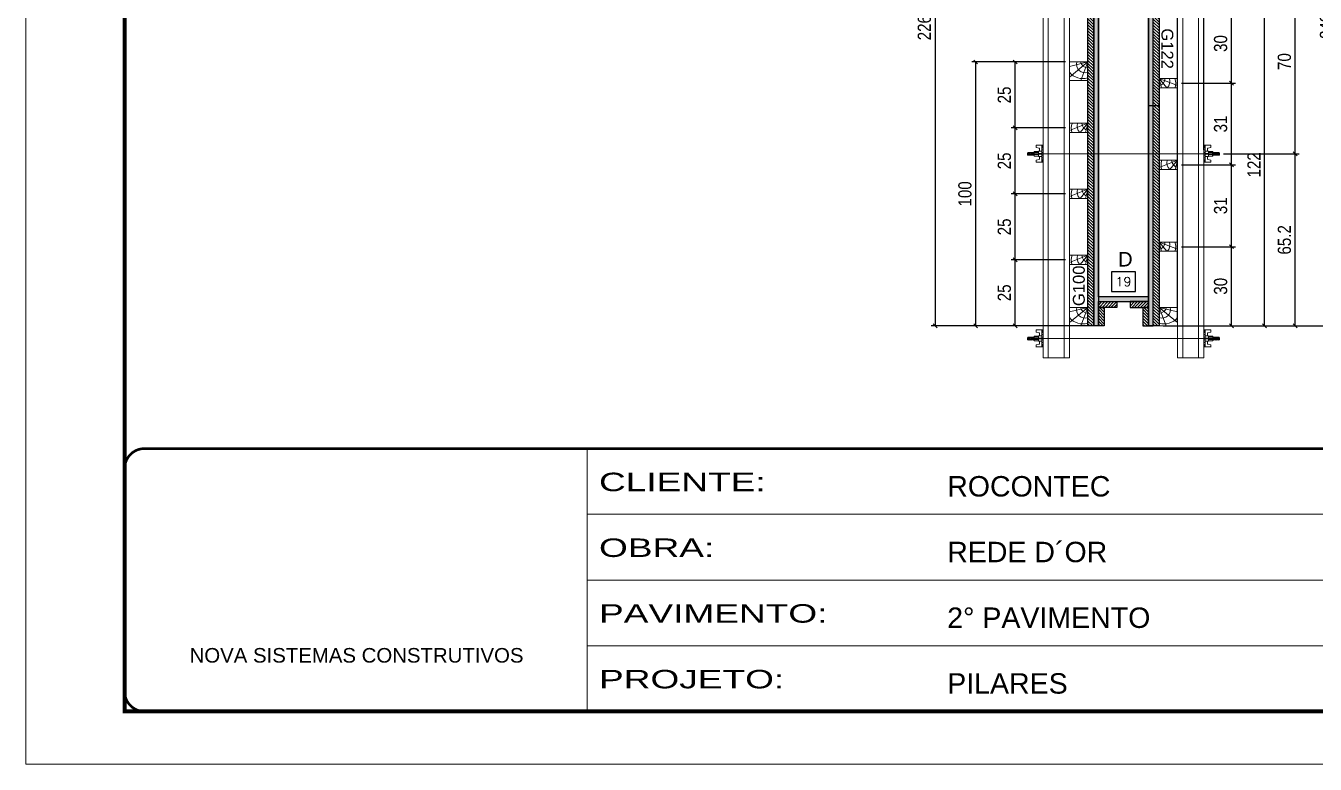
# Model space of a CAD drawing. Extents: x 2949 to 9203, y -16089 to 12527.
# Drawn here: x 6119 to 7097, y -6900 to -6341 of the extents above; entities that cross this region are included whole.
import ezdxf
from ezdxf.enums import TextEntityAlignment as Align

# ---------------------------------------------------------------- set-up
doc = ezdxf.new("R2010")
doc.units = 0
doc.linetypes.add('CONTINUO', pattern=[0])
doc.linetypes.add('DASHED', pattern=[0.75, 0.5, -0.25])
for name, color, linetype, lineweight in [('CONCRETO', 251, 'Continuous', 25), ('Folhas', 255, 'Continuous', 9), ('Hachura', 251, 'Continuous', 9), ('Madeira', 126, 'Continuous', 18), ('Perfil Metálico', 224, 'Continuous', 18), ('SARRAFO DE PRESSAO', 251, 'DASHED', 9), ('Texto Seção', 7, 'Continuous', 15)]:
    doc.layers.add(name, color=color, linetype=linetype, lineweight=lineweight)
for name, color, linetype in [('COTA', 241, 'Continuous'), ('MEIO_PONT', 93, 'Continuous'), ('Painéis', 200, 'Continuous'), ('SARRAFO', 251, 'Continuous'), ('TEXTO_GERAL', 7, 'Continuous')]:
    doc.layers.add(name, color=color, linetype=linetype)
doc.styles.add('ARIAL', font='arial.ttf')
doc.styles.add('COTA TECNICA 2X', font='techl___.ttf', dxfattribs={"height": 10})
doc.styles.add('ROMANS', font='romans.shx')
doc.styles.add('SANSSERIF', font='sas_____.pfb')
doc.styles.add('Tecnologia', font='')
doc.styles.get('Tecnologia').set_extended_font_data('Forgotten Futurist')
doc.dimstyles.new('Cota Seção interna', dxfattribs={"dimtxt": 7, "dimasz": 6, "dimexe": 0.18, "dimexo": 2, "dimgap": -4, "dimtad": 3, "dimdec": 1, "dimlfac": 0.5, "dimzin": 12, "dimdsep": 46, "dimtxsty": 'ROMANS', "dimblk": 'ARCHTICK', "dimcen": 0.09, "dimse1": 1, "dimse2": 1, "dimsd1": 1, "dimsd2": 1, "dimclrd": 180, "dimclre": 5, "dimclrt": 1, "dimadec": 0, "dimazin": 3, "dimtfac": 1, "dimtdec": 1, "dimtofl": 0, "dimtmove": 0, "dimatfit": 3, "dimldrblk": 'ARCHTICK', "dimfxl": 1, "dimtolj": 1, "dimtzin": 0, "dimarcsym": 0})
doc.dimstyles.new('SECAO PILAR', dxfattribs={"dimtxt": 10, "dimasz": 3, "dimexe": 3, "dimexo": 3, "dimgap": 3, "dimtad": 1, "dimdec": 1, "dimlfac": 0.5, "dimzin": 12, "dimdsep": 46, "dimtxsty": 'COTA TECNICA 2X', "dimblk1": 'OBLIQUE', "dimblk2": 'OBLIQUE', "dimsah": 1, "dimcen": 0.9, "dimclrd": 256, "dimclre": 256, "dimclrt": 256, "dimadec": 1, "dimazin": 3, "dimtfac": 1, "dimtdec": 1, "dimtmove": 0, "dimatfit": 3, "dimfxl": 1, "dimtolj": 1, "dimtzin": 12, "dimarcsym": 0})
pattern_1 = [(315, (30504.6204, -15692.1128), (1.12253202, 1.12253202), [])]
pattern_2 = [(45, (16746.764, 16341.6472), (-1.12253202, 1.12253202), [])]
pattern_3 = [(315, (30512.6204, -15425.1128), (1.12253202, 1.12253202), [])]

# ---------------------------------------------------------------- blocks, each defined once
blk = doc.blocks.new('9999999999')
at = {"color": 30, "linetype": 'CONTINUO'}
for p, q in [((98564.56, 34230.21), (98564.56, 34429.45)), ((98564.56, 34379.64), (99583.98, 34379.64)), ((98564.56, 34329.83), (99487.98, 34329.83)), ((98564.56, 34280.02), (99487.98, 34280.02))]:
    blk.add_line(p, q, dxfattribs=at)
at = {"color": 30, "linetype": 'CONTINUO', "const_width": 2}
blk.add_lwpolyline([(99583.98, 34230.21), (99583.98, 34414.45, 0.414214), (99568.98, 34429.45), (98228.98, 34429.45, 0.414214), (98213.98, 34414.45), (98213.98, 34245.21, 0.414214), (98228.98, 34230.21), (99583.98, 34230.21)], format="xyb", dxfattribs=at)
at = {"layer": 'Folhas'}
blk.add_lwpolyline([(98138.98, 34190.21), (99623.98, 34190.21), (99623.98, 35240.21), (98138.98, 35240.21)], close=True, dxfattribs=at)
at = {"layer": 'Folhas', "color": 30, "const_width": 3}
blk.add_lwpolyline([(98213.98, 34230.21), (99583.98, 34230.21), (99583.98, 35200.21), (98213.98, 35200.21)], close=True, dxfattribs=at)
at = {"color": 7, "linetype": 'Continuous', "ltscale": 5, "style": 'ARIAL'}
for s, height, p in [('ROCONTEC', 15.483, (98837.68, 34393.13)), ('REDE D´OR', 15.483, (98837.68, 34343.32)), ('2° PAVIMENTO', 15.4829, (98837.68, 34293.51)), ('NOVA SISTEMAS CONSTRUTIVOS', 11.0592, (98263.19, 34267.21)), ('PILARES', 15.483, (98837.68, 34243.7))]:
    blk.add_text(s, height=height, dxfattribs=at).set_placement(p)
at = {"layer": 'Folhas', "color": 7, "style": 'Tecnologia', "width": 1.5}
for s, p in [('CLIENTE:', (98573.65, 34397.17)), ('OBRA:', (98573.65, 34347.31)), ('PAVIMENTO:', (98573.65, 34297.5)), ('PROJETO:', (98573.65, 34247.69))]:
    blk.add_text(s, height=14, dxfattribs=at).set_placement(p)
blk = doc.blocks.new('*D2261')
at = {"layer": 'COTA', "color": 180, "lineweight": -2, "transparency": 16777216}
for p, q in [((6960.4, -6527.16), (6942.4, -6527.16)), ((6942.4, -6527.16), (6942.4, -6542.16)), ((6960.4, -6542.16), (6960.4, -6527.16)), ((6942.4, -6542.16), (6960.4, -6542.16))]:
    blk.add_line(p, q, dxfattribs=at)
at = {"layer": 'Defpoints', "color": 0, "transparency": 16777216}
for p in [(6932.4, -6546.16), (6970.4, -6546.16), (6970.4, -6546.16)]:
    blk.add_point(p, dxfattribs=at)
at = {"layer": 'COTA', "color": 1, "transparency": 16777216, "insert": (6951.4, -6534.66), "char_height": 7, "attachment_point": 5, "style": 'ROMANS'}
blk.add_mtext('\\A1;19', dxfattribs=at)
blk = doc.blocks.new('_ArchTick')
at = {"color": 0, "linetype": 'ByBlock', "const_width": 0.15}
blk.add_lwpolyline([(-0.5, -0.5), (0.5, 0.5)], dxfattribs=at)
blk = doc.blocks.new('C')
at = {"layer": 'Hachura', "color": 0}
for p, q in [((0, 3.22), (0, -3.22)), ((0.45, 3.22), (0, 3.22)), ((0.46, 3.16), (0, 3.16)), ((0.46, 3.05), (0, 3.05)), ((0.46, 2.88), (0, 2.88)), ((0, 2.75), (0, -1.16)), ((0.46, 2.65), (0, 2.65)), ((0.46, 2.23), (0, 2.23)), ((0.46, 1.51), (0, 1.51)), ((0.39, 0.49), (0.17, 0.49)), ((0.45, -3.23), (0.45, 3.22)), ((0.45, 3.22), (2.58, 3.22)), ((1.74, 0.97), (0.45, 0.97)), ((1.45, 0.1), (0.45, 0.1)), ((1.35, 1.94), (1.35, 0.96)), ((2.58, 2.39), (1.47, 2.09)), ((1.74, -0.97), (1.74, 0.97)), ((1.74, 0.97), (1.74, 0.84)), ((1.74, 0.97), (1.74, 0.84)), ((1.74, 0.84), (3.35, 0.84)), ((3.35, 0.45), (1.74, 0.45)), ((2.58, 3.22), (2.58, 2.39)), ((3.32, 0.84), (3.32, -0.84)), ((3.35, 0.84), (3.35, -0.84)), ((3.68, 0.45), (3.35, 0.45)), ((3.84, -0.52), (3.35, 0.45)), ((3.35, 0.06), (3.67, -0.57)), ((3.68, 0.45), (4.16, -0.52)), ((3.72, 0.5), (4.25, -0.57)), ((4.37, -0.55), (3.83, 0.53)), ((4.15, 0.45), (3.93, 0.45)), ((4.42, -0.52), (3.93, 0.45)), ((4.15, 0.45), (4.26, 0.45)), ((4.26, 0.45), (4.74, -0.52)), ((4.3, 0.5), (4.83, -0.57)), ((4.95, -0.55), (4.41, 0.53)), ((4.51, 0.45), (4.84, 0.45)), ((5, -0.52), (4.51, 0.45)), ((4.84, 0.45), (5.32, -0.52)), ((4.88, 0.5), (5.41, -0.57)), ((5.53, -0.55), (4.99, 0.53)), ((5.58, -0.52), (5.09, 0.45)), ((5.42, 0.45), (5.09, 0.45)), ((5.58, -0.52), (5.09, 0.45)), ((5.42, 0.45), (5.74, -0.19)), ((5.46, 0.5), (5.74, -0.07)), ((5.74, 0.19), (5.57, 0.53)), ((5.74, 0.32), (5.68, 0.45)), ((5.68, 0.45), (5.74, 0.45)), ((5.74, 0.45), (5.9, 0.29)), ((5.74, 0.45), (5.74, -0.52)), ((5.9, -0.36), (5.9, 0.29)), ((0.45, 0), (0, 0)), ((0.46, -1.52), (0, -1.52)), ((0.46, -2.23), (0, -2.23)), ((0.46, -2.65), (0, -2.65)), ((0.46, -2.88), (0, -2.88)), ((0.46, -3.05), (0, -3.05)), ((0.46, -3.16), (0, -3.16)), ((0, -3.22), (2.57, -3.22)), ((0.08, -0.48), (0.29, -0.48)), ((0.29, -0.48), (0.4, -0.48)), ((0.45, 0), (0.45, -0.97)), ((0.45, -0.16), (1.45, -0.16)), ((0.45, -0.65), (0.45, -0.32)), ((0.45, -3.23), (0.45, -0.65)), ((0.45, -0.97), (1.74, -0.97)), ((1.35, -1.94), (1.35, -0.97)), ((2.58, -2.39), (1.47, -2.1)), ((3.35, -0.32), (1.74, -0.32)), ((3.35, -0.84), (1.74, -0.84)), ((2.58, -3.23), (2.58, -2.39)), ((3.35, -0.07), (3.58, -0.52)), ((3.35, -0.52), (3.58, -0.52)), ((3.84, -0.52), (4.16, -0.52)), ((4.42, -0.52), (4.74, -0.52)), ((4.63, -0.52), (4.74, -0.52)), ((5, -0.52), (5.32, -0.52)), ((5.58, -0.52), (5.74, -0.52)), ((5.74, -0.52), (5.9, -0.36)), ((5.74, -0.52), (5.74, -0.52))]:
    blk.add_line(p, q, dxfattribs=at)
for centre, radius, start, end in [((1.52, 1.94), 0.161, 104.7436, 180), ((1.44, -0.03), 0.129, 272.695, 87.305), ((3.81, 0.39), 0.143, 25.5688, 154.4312), ((4.39, 0.39), 0.143, 25.5688, 154.4312), ((4.97, 0.39), 0.143, 25.5688, 154.4312), ((5.55, 0.39), 0.143, 25.5688, 154.4312), ((0.17, -0.37), 0.174, 221.744, 317.8592), ((1.52, -1.94), 0.161, 180, 255.2564), ((3.71, -0.4), 0.174, 222.1408, 318.256), ((4.29, -0.4), 0.174, 222.1408, 318.256), ((4.87, -0.4), 0.174, 222.1408, 318.256), ((5.45, -0.4), 0.174, 222.1408, 318.256), ((5.61, -0.4), 0.174, 317.8592, 318.256)]:
    blk.add_arc(centre, radius, start, end, dxfattribs=at)
blk = doc.blocks.new('_Oblique')
at = {"color": 0, "linetype": 'ByBlock', "lineweight": -2}
blk.add_line((-0.5, -0.5), (0.5, 0.5), dxfattribs=at)
blk = doc.blocks.new('*D2330')
at = {"layer": 'COTA', "lineweight": -2, "transparency": 16777216}
for p, q in [((6981.4, -6070.16), (7116.48, -6070.16)), ((7113.48, -6568.16), (7113.48, -6070.16)), ((6981.44, -6568.16), (7116.48, -6568.16))]:
    blk.add_line(p, q, dxfattribs=at)
at = {"layer": 'Defpoints', "color": 0, "transparency": 16777216}
for p in [(6978.4, -6070.16), (7113.48, -6070.16), (6978.44, -6568.16)]:
    blk.add_point(p, dxfattribs=at)
at = {"layer": 'COTA', "lineweight": -2, "transparency": 16777216, "xscale": 3, "yscale": 3, "zscale": 3}
for p, rotation in [((7113.48, -6070.16), 90), ((7113.48, -6568.16), 270)]:
    blk.add_blockref('_Oblique', p, dxfattribs=dict(at, rotation=rotation))
at = {"layer": 'COTA', "transparency": 16777216, "insert": (7105.38, -6319.16), "char_height": 10, "attachment_point": 5, "rotation": 90, "style": 'COTA TECNICA 2X'}
blk.add_mtext('\\A1;249 PAINEL', dxfattribs=at)
blk = doc.blocks.new('*D2331')
at = {"layer": 'COTA', "lineweight": -2, "transparency": 16777216}
for p, q in [((6929.4, -6116.16), (6805.53, -6116.16)), ((6808.53, -6116.16), (6808.53, -6568.16)), ((6929.4, -6568.16), (6805.53, -6568.16))]:
    blk.add_line(p, q, dxfattribs=at)
at = {"layer": 'Defpoints', "color": 0, "transparency": 16777216}
for p in [(6932.4, -6116.16), (6808.53, -6568.16), (6932.4, -6568.16)]:
    blk.add_point(p, dxfattribs=at)
at = {"layer": 'COTA', "lineweight": -2, "transparency": 16777216, "xscale": 3, "yscale": 3, "zscale": 3}
for p, rotation in [((6808.53, -6116.16), 90), ((6808.53, -6568.16), 270)]:
    blk.add_blockref('_Oblique', p, dxfattribs=dict(at, rotation=rotation))
at = {"layer": 'COTA', "transparency": 16777216, "insert": (6800.43, -6342.16), "char_height": 10, "attachment_point": 5, "rotation": 90, "style": 'COTA TECNICA 2X'}
blk.add_mtext('\\A1;226', dxfattribs=at)
blk = doc.blocks.new('PONTALETE')
at = {"layer": 'Madeira'}
for q in [(2.71, 7), (7, 5.76), (7, 1.74)]:
    blk.add_line((0, 0), q, dxfattribs=at)
blk.add_lwpolyline([(0, 0), (7, 0), (7, 7), (0, 7)], close=True, dxfattribs=at)
for centre, radius, start, end in [((2.04, 0.06), 6.23, 37.2818, 109.0913), ((1.09, 0.9), 3.19, 343.603, 109.9847), ((-0.21, -0.78), 3.09, 14.6322, 86.0383)]:
    blk.add_arc(centre, radius, start, end, dxfattribs=at)
blk = doc.blocks.new('MEIO PONTALETE')
at = {"layer": 'Madeira'}
for q in [(2.71, 7), (3.5, 2.88), (3.5, 0.87)]:
    blk.add_line((0, 0), q, dxfattribs=at)
blk.add_lwpolyline([(0, 0), (3.5, 0), (3.5, 7), (0, 7)], close=True, dxfattribs=at)
for centre, radius, start, end in [((2.04, 0.06), 6.23, 76.4499, 109.0913), ((1.09, 0.9), 3.19, 40.9063, 109.9847), ((-0.21, -0.78), 3.09, 14.6322, 86.0383)]:
    blk.add_arc(centre, radius, start, end, dxfattribs=at)
blk = doc.blocks.new('*D2273')
at = {"layer": 'COTA', "lineweight": -2, "transparency": 16777216}
for p, q in [((6995.44, -6508.16), (7036.31, -6508.16)), ((7033.31, -6568.16), (7033.31, -6508.16)), ((6995.44, -6568.16), (7036.31, -6568.16))]:
    blk.add_line(p, q, dxfattribs=at)
at = {"layer": 'Defpoints', "color": 0, "transparency": 16777216}
for p in [(6992.44, -6508.16), (7033.31, -6508.16), (6992.44, -6568.16)]:
    blk.add_point(p, dxfattribs=at)
at = {"layer": 'COTA', "lineweight": -2, "transparency": 16777216, "xscale": 3, "yscale": 3, "zscale": 3}
for p, rotation in [((7033.31, -6508.16), 90), ((7033.31, -6568.16), 270)]:
    blk.add_blockref('_Oblique', p, dxfattribs=dict(at, rotation=rotation))
at = {"layer": 'COTA', "transparency": 16777216, "insert": (7025.09, -6538.16), "char_height": 10, "attachment_point": 5, "rotation": 90, "style": 'COTA TECNICA 2X'}
blk.add_mtext('\\A1;30', dxfattribs=at)
blk = doc.blocks.new('*D2274')
at = {"layer": 'COTA', "lineweight": -2, "transparency": 16777216}
for p, q in [((6995.44, -6446.16), (7036.31, -6446.16)), ((7033.31, -6508.16), (7033.31, -6446.16)), ((6995.44, -6508.16), (7036.31, -6508.16))]:
    blk.add_line(p, q, dxfattribs=at)
at = {"layer": 'Defpoints', "color": 0, "transparency": 16777216}
for p in [(6992.44, -6446.16), (7033.31, -6446.16), (6992.44, -6508.16)]:
    blk.add_point(p, dxfattribs=at)
at = {"layer": 'COTA', "lineweight": -2, "transparency": 16777216, "xscale": 3, "yscale": 3, "zscale": 3}
for p, rotation in [((7033.31, -6446.16), 90), ((7033.31, -6508.16), 270)]:
    blk.add_blockref('_Oblique', p, dxfattribs=dict(at, rotation=rotation))
at = {"layer": 'COTA', "transparency": 16777216, "insert": (7025.09, -6477.16), "char_height": 10, "attachment_point": 5, "rotation": 90, "style": 'COTA TECNICA 2X'}
blk.add_mtext('\\A1;31', dxfattribs=at)
blk = doc.blocks.new('*D2275')
at = {"layer": 'COTA', "lineweight": -2, "transparency": 16777216}
for p, q in [((6995.44, -6384.16), (7036.31, -6384.16)), ((7033.31, -6446.16), (7033.31, -6384.16)), ((6995.44, -6446.16), (7036.31, -6446.16))]:
    blk.add_line(p, q, dxfattribs=at)
at = {"layer": 'Defpoints', "color": 0, "transparency": 16777216}
for p in [(6992.44, -6384.16), (7033.31, -6384.16), (6992.44, -6446.16)]:
    blk.add_point(p, dxfattribs=at)
at = {"layer": 'COTA', "lineweight": -2, "transparency": 16777216, "xscale": 3, "yscale": 3, "zscale": 3}
for p, rotation in [((7033.31, -6384.16), 90), ((7033.31, -6446.16), 270)]:
    blk.add_blockref('_Oblique', p, dxfattribs=dict(at, rotation=rotation))
at = {"layer": 'COTA', "transparency": 16777216, "insert": (7025.09, -6415.16), "char_height": 10, "attachment_point": 5, "rotation": 90, "style": 'COTA TECNICA 2X'}
blk.add_mtext('\\A1;31', dxfattribs=at)
blk = doc.blocks.new('*D2276')
at = {"layer": 'COTA', "lineweight": -2, "transparency": 16777216}
for p, q in [((6995.44, -6324.16), (7036.31, -6324.16)), ((7033.31, -6384.16), (7033.31, -6324.16)), ((6995.44, -6384.16), (7036.31, -6384.16))]:
    blk.add_line(p, q, dxfattribs=at)
at = {"layer": 'Defpoints', "color": 0, "transparency": 16777216}
for p in [(6992.44, -6324.16), (7033.31, -6324.16), (6992.44, -6384.16)]:
    blk.add_point(p, dxfattribs=at)
at = {"layer": 'COTA', "lineweight": -2, "transparency": 16777216, "xscale": 3, "yscale": 3, "zscale": 3}
for p, rotation in [((7033.31, -6324.16), 90), ((7033.31, -6384.16), 270)]:
    blk.add_blockref('_Oblique', p, dxfattribs=dict(at, rotation=rotation))
at = {"layer": 'COTA', "transparency": 16777216, "insert": (7025.09, -6354.16), "char_height": 10, "attachment_point": 5, "rotation": 90, "style": 'COTA TECNICA 2X'}
blk.add_mtext('\\A1;30', dxfattribs=at)
blk = doc.blocks.new('*D2277')
at = {"layer": 'COTA', "lineweight": -2, "transparency": 16777216}
for p, q in [((6995.44, -6324.16), (7061.43, -6324.16)), ((7058.43, -6568.16), (7058.43, -6324.16)), ((6995.44, -6568.16), (7061.43, -6568.16))]:
    blk.add_line(p, q, dxfattribs=at)
at = {"layer": 'Defpoints', "color": 0, "transparency": 16777216}
for p in [(6992.44, -6324.16), (7058.43, -6324.16), (6992.44, -6568.16)]:
    blk.add_point(p, dxfattribs=at)
at = {"layer": 'COTA', "lineweight": -2, "transparency": 16777216, "xscale": 3, "yscale": 3, "zscale": 3}
for p, rotation in [((7058.43, -6324.16), 90), ((7058.43, -6568.16), 270)]:
    blk.add_blockref('_Oblique', p, dxfattribs=dict(at, rotation=rotation))
at = {"layer": 'COTA', "transparency": 16777216, "insert": (7050.37, -6446.16), "char_height": 10, "attachment_point": 5, "rotation": 90, "style": 'COTA TECNICA 2X'}
blk.add_mtext('\\A1;122', dxfattribs=at)
blk = doc.blocks.new('*D2308')
at = {"layer": 'COTA', "lineweight": -2, "transparency": 16777216}
for p, q in [((6907.4, -6518.16), (6866.2, -6518.16)), ((6869.2, -6568.16), (6869.2, -6518.16)), ((6907.4, -6568.16), (6866.2, -6568.16))]:
    blk.add_line(p, q, dxfattribs=at)
at = {"layer": 'Defpoints', "color": 0, "transparency": 16777216}
for p in [(6869.2, -6518.16), (6910.4, -6518.16), (6910.4, -6568.16)]:
    blk.add_point(p, dxfattribs=at)
at = {"layer": 'COTA', "lineweight": -2, "transparency": 16777216, "xscale": 3, "yscale": 3, "zscale": 3}
for p, rotation in [((6869.2, -6518.16), 90), ((6869.2, -6568.16), 270)]:
    blk.add_blockref('_Oblique', p, dxfattribs=dict(at, rotation=rotation))
at = {"layer": 'COTA', "transparency": 16777216, "insert": (6861.09, -6543.16), "char_height": 10, "attachment_point": 5, "rotation": 90, "style": 'COTA TECNICA 2X'}
blk.add_mtext('\\A1;25', dxfattribs=at)
blk = doc.blocks.new('*D2309')
at = {"layer": 'COTA', "lineweight": -2, "transparency": 16777216}
for p, q in [((6907.4, -6468.16), (6866.2, -6468.16)), ((6869.2, -6518.16), (6869.2, -6468.16)), ((6907.4, -6518.16), (6866.2, -6518.16))]:
    blk.add_line(p, q, dxfattribs=at)
at = {"layer": 'Defpoints', "color": 0, "transparency": 16777216}
for p in [(6869.2, -6468.16), (6910.4, -6468.16), (6910.4, -6518.16)]:
    blk.add_point(p, dxfattribs=at)
at = {"layer": 'COTA', "lineweight": -2, "transparency": 16777216, "xscale": 3, "yscale": 3, "zscale": 3}
for p, rotation in [((6869.2, -6468.16), 90), ((6869.2, -6518.16), 270)]:
    blk.add_blockref('_Oblique', p, dxfattribs=dict(at, rotation=rotation))
at = {"layer": 'COTA', "transparency": 16777216, "insert": (6861.09, -6493.16), "char_height": 10, "attachment_point": 5, "rotation": 90, "style": 'COTA TECNICA 2X'}
blk.add_mtext('\\A1;25', dxfattribs=at)
blk = doc.blocks.new('*D2310')
at = {"layer": 'COTA', "linetype": 'ByBlock', "lineweight": -2, "transparency": 16777216}
for p, q in [((6907.4, -6418.16), (6866.2, -6418.16)), ((6869.2, -6468.16), (6869.2, -6418.16)), ((6907.4, -6468.16), (6866.2, -6468.16))]:
    blk.add_line(p, q, dxfattribs=at)
at = {"layer": 'Defpoints', "color": 0, "linetype": 'ByBlock', "transparency": 16777216}
for p in [(6869.2, -6418.16), (6910.4, -6418.16), (6910.4, -6468.16)]:
    blk.add_point(p, dxfattribs=at)
at = {"layer": 'COTA', "linetype": 'ByBlock', "lineweight": -2, "transparency": 16777216, "xscale": 3, "yscale": 3, "zscale": 3}
for p, rotation in [((6869.2, -6418.16), 90), ((6869.2, -6468.16), 270)]:
    blk.add_blockref('_Oblique', p, dxfattribs=dict(at, rotation=rotation))
at = {"layer": 'COTA', "linetype": 'ByBlock', "transparency": 16777216, "insert": (6861.09, -6443.16), "char_height": 10, "attachment_point": 5, "rotation": 90, "style": 'COTA TECNICA 2X'}
blk.add_mtext('\\A1;25', dxfattribs=at)
blk = doc.blocks.new('*D2311')
at = {"layer": 'COTA', "linetype": 'ByBlock', "lineweight": -2, "transparency": 16777216}
for p, q in [((6907.4, -6368.16), (6866.2, -6368.16)), ((6869.2, -6418.16), (6869.2, -6368.16)), ((6907.4, -6418.16), (6866.2, -6418.16))]:
    blk.add_line(p, q, dxfattribs=at)
at = {"layer": 'Defpoints', "color": 0, "linetype": 'ByBlock', "transparency": 16777216}
for p in [(6869.2, -6368.16), (6910.4, -6368.16), (6910.4, -6418.16)]:
    blk.add_point(p, dxfattribs=at)
at = {"layer": 'COTA', "linetype": 'ByBlock', "lineweight": -2, "transparency": 16777216, "xscale": 3, "yscale": 3, "zscale": 3}
for p, rotation in [((6869.2, -6368.16), 90), ((6869.2, -6418.16), 270)]:
    blk.add_blockref('_Oblique', p, dxfattribs=dict(at, rotation=rotation))
at = {"layer": 'COTA', "linetype": 'ByBlock', "transparency": 16777216, "insert": (6861.09, -6393.16), "char_height": 10, "attachment_point": 5, "rotation": 90, "style": 'COTA TECNICA 2X'}
blk.add_mtext('\\A1;25', dxfattribs=at)
blk = doc.blocks.new('*D2316')
at = {"layer": 'COTA', "lineweight": -2, "transparency": 16777216}
for p, q in [((6907.4, -6368.16), (6836.32, -6368.16)), ((6839.32, -6368.16), (6839.32, -6568.16)), ((6907.4, -6568.16), (6836.32, -6568.16))]:
    blk.add_line(p, q, dxfattribs=at)
at = {"layer": 'Defpoints', "color": 0, "transparency": 16777216}
for p in [(6910.4, -6368.16), (6839.32, -6568.16), (6910.4, -6568.16)]:
    blk.add_point(p, dxfattribs=at)
at = {"layer": 'COTA', "lineweight": -2, "transparency": 16777216, "xscale": 3, "yscale": 3, "zscale": 3}
for p, rotation in [((6839.32, -6368.16), 90), ((6839.32, -6568.16), 270)]:
    blk.add_blockref('_Oblique', p, dxfattribs=dict(at, rotation=rotation))
at = {"layer": 'COTA', "transparency": 16777216, "insert": (6831.22, -6468.16), "char_height": 10, "attachment_point": 5, "rotation": 90, "style": 'COTA TECNICA 2X'}
blk.add_mtext('\\A1;100', dxfattribs=at)
blk = doc.blocks.new('*D2321')
at = {"layer": 'COTA', "linetype": 'ByBlock', "lineweight": -2, "transparency": 16777216}
for p, q in [((6880.37, -6013.33), (6880.37, -5975.56)), ((6880.37, -5978.56), (6992.44, -5978.56)), ((6992.44, -6565.16), (6992.44, -5975.56))]:
    blk.add_line(p, q, dxfattribs=at)
at = {"layer": 'Defpoints', "color": 0, "linetype": 'ByBlock', "transparency": 16777216}
for p in [(6992.44, -5978.56), (6880.37, -6016.33), (6992.44, -6568.16)]:
    blk.add_point(p, dxfattribs=at)
at = {"layer": 'COTA', "linetype": 'ByBlock', "lineweight": -2, "transparency": 16777216, "xscale": 3, "yscale": 3, "zscale": 3, "rotation": 180}
blk.add_blockref('_Oblique', (6880.37, -5978.56), dxfattribs=at)
at = {"layer": 'COTA', "linetype": 'ByBlock', "lineweight": -2, "transparency": 16777216, "xscale": 3, "yscale": 3, "zscale": 3}
blk.add_blockref('_Oblique', (6992.44, -5978.56), dxfattribs=at)
at = {"layer": 'COTA', "linetype": 'ByBlock', "transparency": 16777216, "insert": (6936.41, -5970.45), "char_height": 10, "attachment_point": 5, "style": 'COTA TECNICA 2X'}
blk.add_mtext('\\A1;56', dxfattribs=at)
blk = doc.blocks.new('*D2322')
at = {"layer": 'COTA', "linetype": 'ByBlock', "lineweight": -2, "transparency": 16777216}
for p, q in [((6992.44, -6565.16), (6992.44, -5975.56)), ((6992.44, -5978.56), (7012.4, -5978.56)), ((7012.4, -6434.76), (7012.4, -5975.56))]:
    blk.add_line(p, q, dxfattribs=at)
at = {"layer": 'Defpoints', "color": 0, "linetype": 'ByBlock', "transparency": 16777216}
for p in [(7012.4, -5978.56), (7012.4, -6437.76), (6992.44, -6568.16)]:
    blk.add_point(p, dxfattribs=at)
at = {"layer": 'COTA', "linetype": 'ByBlock', "lineweight": -2, "transparency": 16777216, "xscale": 3, "yscale": 3, "zscale": 3, "rotation": 180}
blk.add_blockref('_Oblique', (6992.44, -5978.56), dxfattribs=at)
at = {"layer": 'COTA', "linetype": 'ByBlock', "lineweight": -2, "transparency": 16777216, "xscale": 3, "yscale": 3, "zscale": 3}
blk.add_blockref('_Oblique', (7012.4, -5978.56), dxfattribs=at)
at = {"layer": 'COTA', "linetype": 'ByBlock', "transparency": 16777216, "insert": (7002.42, -5970.46), "char_height": 10, "attachment_point": 5, "style": 'COTA TECNICA 2X'}
blk.add_mtext('\\A1;10', dxfattribs=at)
blk = doc.blocks.new('*D2323')
at = {"layer": 'COTA', "lineweight": -2, "transparency": 16777216}
for p, q in [((7027.19, -6437.83), (7084.56, -6437.83)), ((7081.56, -6568.16), (7081.56, -6437.83)), ((6995.44, -6568.16), (7084.56, -6568.16))]:
    blk.add_line(p, q, dxfattribs=at)
at = {"layer": 'Defpoints', "color": 0, "transparency": 16777216}
for p in [(7024.19, -6437.83), (7081.56, -6437.83), (6992.44, -6568.16)]:
    blk.add_point(p, dxfattribs=at)
at = {"layer": 'COTA', "lineweight": -2, "transparency": 16777216, "xscale": 3, "yscale": 3, "zscale": 3}
for p, rotation in [((7081.56, -6437.83), 90), ((7081.56, -6568.16), 270)]:
    blk.add_blockref('_Oblique', p, dxfattribs=dict(at, rotation=rotation))
at = {"layer": 'COTA', "transparency": 16777216, "insert": (7073.45, -6503), "char_height": 10, "attachment_point": 5, "rotation": 90, "style": 'COTA TECNICA 2X'}
blk.add_mtext('\\A1;65.2', dxfattribs=at)
blk = doc.blocks.new('*D2324')
at = {"layer": 'COTA', "linetype": 'ByBlock', "lineweight": -2, "transparency": 16777216}
for p, q in [((7027.2, -6297.83), (7084.56, -6297.83)), ((7081.56, -6437.83), (7081.56, -6297.83)), ((7027.19, -6437.83), (7084.56, -6437.83))]:
    blk.add_line(p, q, dxfattribs=at)
at = {"layer": 'Defpoints', "color": 0, "linetype": 'ByBlock', "transparency": 16777216}
for p in [(7024.2, -6297.83), (7081.56, -6297.83), (7024.19, -6437.83)]:
    blk.add_point(p, dxfattribs=at)
at = {"layer": 'COTA', "linetype": 'ByBlock', "lineweight": -2, "transparency": 16777216, "xscale": 3, "yscale": 3, "zscale": 3}
for p, rotation in [((7081.56, -6297.83), 90), ((7081.56, -6437.83), 270)]:
    blk.add_blockref('_Oblique', p, dxfattribs=dict(at, rotation=rotation))
at = {"layer": 'COTA', "linetype": 'ByBlock', "transparency": 16777216, "insert": (7073.46, -6367.83), "char_height": 10, "attachment_point": 5, "rotation": 90, "style": 'COTA TECNICA 2X'}
blk.add_mtext('\\A1;70', dxfattribs=at)

msp = doc.modelspace()

# ---------------------------------------------------------------- hatches: boundary and pattern name
at = {"layer": 'Hachura'}
h = msp.add_hatch(color=256, dxfattribs=at)
h.dxf.hatch_style = 1
h.paths.add_polyline_path([(6970.4, -6070.16), (6970.4, -6568.16), (6974, -6568.16), (6974, -6070.16)])
h = msp.add_hatch(dxfattribs=at)
h.set_pattern_fill('ANSI31', color=256, scale=0.5, angle=270, style=0)
h.set_pattern_definition(pattern_3)
h.paths.add_polyline_path([(6974, -6070.16), (6978.4, -6070.16), (6978.4, -6568.16), (6974, -6568.16)])
h = msp.add_hatch(dxfattribs=at)
h.set_pattern_fill('ANSI31', color=256, scale=0.5, angle=270, style=0)
h.set_pattern_definition(pattern_3)
h.paths.add_polyline_path([(6928.8, -6116.16), (6924.4, -6116.16), (6924.4, -6568.16), (6928.8, -6568.16)])
h = msp.add_hatch(color=256, dxfattribs=at)
h.dxf.hatch_style = 1
h.paths.add_polyline_path([(6932.4, -6116.16), (6932.4, -6568.16), (6928.8, -6568.16), (6928.8, -6116.16)])
h = msp.add_hatch(color=256, dxfattribs=at)
h.dxf.hatch_style = 1
h.paths.add_polyline_path([(6970.4, -6549.76), (6970.4, -6546.16), (6932.4, -6546.16), (6932.4, -6549.76)])
h = msp.add_hatch(dxfattribs=at)
h.set_pattern_fill('ANSI31', color=256, scale=0.5, angle=360, style=0)
h.set_pattern_definition(pattern_2)
h.paths.add_polyline_path([(6932.4, -6549.76), (6932.4, -6554.16), (6946.4, -6554.16), (6946.4, -6549.76)])
h = msp.add_hatch(dxfattribs=at)
h.set_pattern_fill('ANSI31', color=256, scale=0.5, angle=360, style=0)
h.set_pattern_definition(pattern_2)
h.paths.add_polyline_path([(6970.4, -6549.76), (6970.4, -6554.16), (6956.4, -6554.16), (6956.4, -6549.76)])
h = msp.add_hatch(dxfattribs=at)
h.set_pattern_fill('ANSI31', color=256, scale=0.5, angle=270, style=0)
h.set_pattern_definition(pattern_1)
h.paths.add_polyline_path([(6936.8, -6554.16), (6932.4, -6554.16), (6932.4, -6568.16), (6936.8, -6568.16)])
h = msp.add_hatch(dxfattribs=at)
h.set_pattern_fill('ANSI31', color=256, scale=0.5, angle=270, style=0)
h.set_pattern_definition(pattern_1)
h.paths.add_polyline_path([(6966, -6554.16), (6970.4, -6554.16), (6970.4, -6568.16), (6966, -6568.16)])

# ---------------------------------------------------------------- linework, layer by layer
at = {"layer": 'CONCRETO', "color": 2}
msp.add_lwpolyline([(6970.4, -6546.16), (6932.4, -6546.16), (6932.4, -6108.16), (6434.4, -6108.16), (6434.4, -6070.16), (6970.4, -6070.16)], close=True, dxfattribs=at)
at = {"layer": 'Hachura'}
for p, q in [((7023.19, -6437.76), (6883.39, -6437.77)), ((7023.2, -6577.76), (6883.4, -6577.77))]:
    msp.add_line(p, q, dxfattribs=at)
at = {"layer": 'Madeira'}
for points in [[(6992.44, -6324.16), (6978.44, -6324.16), (6978.44, -6568.16), (6992.44, -6568.16)], [(6910.4, -6568.16), (6924.4, -6568.16), (6924.4, -6368.16), (6910.4, -6368.16)]]:
    msp.add_lwpolyline(points, close=True, dxfattribs=at)
at = {"layer": 'Painéis'}
msp.add_line((6970.4, -6401.16), (6978.8, -6401.16), dxfattribs=at)
for points in [[(6970.4, -6070.16), (6970.4, -6568.16), (6974, -6568.16), (6974, -6070.16)], [(6932.4, -6116.16), (6932.4, -6568.16), (6928.8, -6568.16), (6928.8, -6116.16)], [(6970.4, -6549.76), (6970.4, -6546.16), (6932.4, -6546.16), (6932.4, -6549.76)]]:
    msp.add_lwpolyline(points, close=True, dxfattribs=at)
at = {"layer": 'Perfil Metálico'}
for points in [[(6992.4, -6022.26), (7012.4, -6022.26), (7012.4, -6592.53), (6992.4, -6592.53)], [(7008.4, -6592.53), (6996.4, -6592.53), (6996.4, -6022.26), (7008.4, -6022.26)], [(6890.4, -6130.16), (6910.4, -6130.16), (6910.4, -6592.53), (6890.4, -6592.53)], [(6906.4, -6592.53), (6894.4, -6592.53), (6894.4, -6130.16), (6906.4, -6130.16)]]:
    msp.add_lwpolyline(points, close=True, dxfattribs=at)
at = {"layer": 'SARRAFO'}
msp.add_line((6978.4, -6070.16), (6978.44, -6568.16), dxfattribs=at)
msp.add_lwpolyline([(6978.44, -6568.16), (6970.4, -6568.16), (6970.4, -6070.16), (6978.4, -6070.16)], dxfattribs=at)
for points in [[(6928.8, -6116.16), (6928.8, -6568.16), (6924.4, -6568.16), (6924.4, -6116.16)], [(6946.4, -6554.16), (6932.4, -6554.16), (6932.4, -6549.76), (6946.4, -6549.76)], [(6956.4, -6554.16), (6970.4, -6554.16), (6970.4, -6549.76), (6956.4, -6549.76)], [(6932.4, -6568.16), (6932.4, -6554.16), (6936.8, -6554.16), (6936.8, -6568.16)], [(6970.4, -6568.16), (6970.4, -6554.16), (6966, -6554.16), (6966, -6568.16)]]:
    msp.add_lwpolyline(points, close=True, dxfattribs=at)

# ---------------------------------------------------------------- block references
at = {"layer": 'Hachura', "linetype": 'Continuous', "yscale": 2, "zscale": 2}
for p, xscale in [((6890.39, -6437.76), -2), ((7012.39, -6437.76), 2), ((6890.4, -6577.76), -2), ((7012.4, -6577.76), 2)]:
    msp.add_blockref('C', p, dxfattribs=dict(at, xscale=xscale))
at = {"layer": 'Madeira'}
for name, p, xscale, yscale, zscale, rotation in [('MEIO PONTALETE', (6978.44, -6380.66), 1.999999997962732, 1.999999997962732, 1.999999997962732, 270), ('MEIO PONTALETE', (6992.44, -6442.66), -1.999999997962732, 1.999999997962732, 1.999999997962732, 90), ('MEIO PONTALETE', (6978.44, -6504.66), 1.999999997962732, 1.999999997962732, 1.999999997962732, 270), ('PONTALETE', (6978.44, -6554.16), -2, 2, 2, 180)]:
    msp.add_blockref(name, p, dxfattribs=dict(at, xscale=xscale, yscale=yscale, zscale=zscale, rotation=rotation))
at = {"layer": 'MEIO_PONT'}
for name, p, xscale, yscale, zscale, rotation in [('PONTALETE', (6924.4, -6368.16), 2, 2, 2, 180), ('MEIO PONTALETE', (6924.4, -6414.66), -1.999999997962732, 1.999999997962732, 1.999999997962732, 90), ('MEIO PONTALETE', (6924.4, -6464.66), -1.999999997962732, 1.999999997962732, 1.999999997962732, 90), ('MEIO PONTALETE', (6924.4, -6514.66), -1.999999997962732, 1.999999997962732, 1.999999997962732, 90), ('PONTALETE', (6924.4, -6554.16), 2, 2, 2, 180)]:
    msp.add_blockref(name, p, dxfattribs=dict(at, xscale=xscale, yscale=yscale, zscale=zscale, rotation=rotation))
at = {"layer": 'SARRAFO DE PRESSAO', "color": 6, "linetype": 'ByBlock'}
msp.add_blockref('9999999999', (-92019.94, -41090.67), dxfattribs=at)

# ---------------------------------------------------------------- texts
at = {"layer": 'Texto Seção', "color": 0, "linetype": 'Continuous', "style": 'SANSSERIF'}
msp.add_text('G100', height=9, rotation=90, dxfattribs=at).set_placement((6917.54, -6553.22), align=Align.MIDDLE_LEFT)
at = {"layer": 'TEXTO_GERAL', "color": 0, "linetype": 'Continuous', "style": 'SANSSERIF'}
msp.add_text('G122', height=9, rotation=270, dxfattribs=at).set_placement((6984.68, -6342.66), align=Align.MIDDLE_LEFT)
at = {"layer": 'TEXTO_GERAL', "style": 'ARIAL'}
msp.add_text('D', height=11, dxfattribs=at).set_placement((6952.8, -6517.69), align=Align.MIDDLE_CENTER)

# ---------------------------------------------------------------- dimensions: what is measured, and where the dimension line sits
at = {"layer": 'COTA', "linetype": 'ByBlock'}
for base, p1, p2, picture, middle in [((6992.44, -5978.56), (6880.37, -6016.33), (6992.44, -6568.16), '*D2321', (6936.41, -5970.45)), ((7012.4, -5978.56), (6992.44, -6568.16), (7012.4, -6437.76), '*D2322', (7002.42, -5970.46))]:
    dim = msp.add_linear_dim(base=base, p1=p1, p2=p2, dimstyle='SECAO PILAR', override={"dimtmove": 1}, dxfattribs=at)
    dim.commit()
    dim.dimension.update_dxf_attribs({"geometry": picture, "text_midpoint": middle})
at = {"layer": 'COTA'}
dim = msp.add_linear_dim(base=(7113.48, -6070.16), p1=(6978.44, -6568.16), p2=(6978.4, -6070.16), angle=90, text='<> PAINEL', dimstyle='SECAO PILAR', dxfattribs=at)
dim.commit()
dim.dimension.update_dxf_attribs({"geometry": '*D2330', "text_midpoint": (7105.38, -6319.16)})
for base, p1, p2, picture, middle in [((6808.53, -6568.16), (6932.4, -6116.16), (6932.4, -6568.16), '*D2331', (6800.43, -6342.16)), ((7033.31, -6324.16), (6992.44, -6384.16), (6992.44, -6324.16), '*D2276', (7025.09, -6354.16)), ((7058.43, -6324.16), (6992.44, -6568.16), (6992.44, -6324.16), '*D2277', (7050.37, -6446.16)), ((6839.32, -6568.16), (6910.4, -6368.16), (6910.4, -6568.16), '*D2316', (6831.22, -6468.16)), ((7033.31, -6384.16), (6992.44, -6446.16), (6992.44, -6384.16), '*D2275', (7025.09, -6415.16)), ((7081.56, -6437.83), (6992.44, -6568.16), (7024.19, -6437.83), '*D2323', (7073.45, -6503)), ((7033.31, -6446.16), (6992.44, -6508.16), (6992.44, -6446.16), '*D2274', (7025.09, -6477.16)), ((6869.2, -6468.16), (6910.4, -6518.16), (6910.4, -6468.16), '*D2309', (6861.09, -6493.16)), ((7033.31, -6508.16), (6992.44, -6568.16), (6992.44, -6508.16), '*D2273', (7025.09, -6538.16)), ((6869.2, -6518.16), (6910.4, -6568.16), (6910.4, -6518.16), '*D2308', (6861.09, -6543.16))]:
    dim = msp.add_linear_dim(base=base, p1=p1, p2=p2, angle=90, dimstyle='SECAO PILAR', dxfattribs=at)
    dim.commit()
    dim.dimension.update_dxf_attribs({"geometry": picture, "text_midpoint": middle})
at = {"layer": 'COTA', "linetype": 'ByBlock'}
for base, p1, p2, picture, middle in [((7081.56, -6297.83), (7024.19, -6437.83), (7024.2, -6297.83), '*D2324', (7073.46, -6367.83)), ((6869.2, -6368.16), (6910.4, -6418.16), (6910.4, -6368.16), '*D2311', (6861.09, -6393.16)), ((6869.2, -6418.16), (6910.4, -6468.16), (6910.4, -6418.16), '*D2310', (6861.09, -6443.16))]:
    dim = msp.add_linear_dim(base=base, p1=p1, p2=p2, angle=90, dimstyle='SECAO PILAR', override={"dimtmove": 1}, dxfattribs=at)
    dim.commit()
    dim.dimension.update_dxf_attribs({"geometry": picture, "text_midpoint": middle})
at = {"layer": 'COTA'}
dim = msp.add_linear_dim(base=(6970.4, -6546.16), p1=(6932.4, -6546.16), p2=(6970.4, -6546.16), dimstyle='Cota Seção interna', dxfattribs=at)
dim.commit()
dim.dimension.update_dxf_attribs({"geometry": '*D2261', "text_midpoint": (6951.4, -6546.16), "dimtype": 160})

doc.saveas('drawing.dxf')
